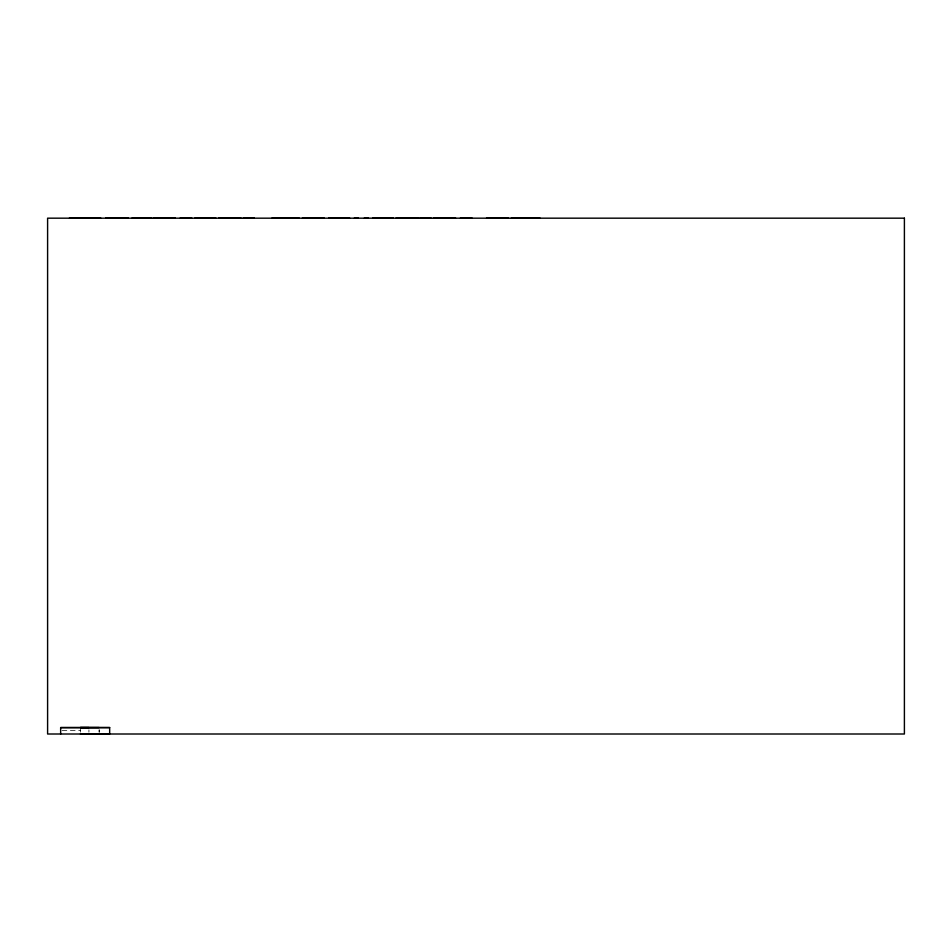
<?xml version="1.0" encoding="UTF-8"?>
<svg xmlns="http://www.w3.org/2000/svg" width="952" height="952" viewBox="0 0 952 952"><rect width="100%" height="100%" fill="white"/><g stroke="black" fill="none" stroke-linecap="round" stroke-linejoin="round"><path stroke-width="0.71" stroke-dasharray="4.76 3.57" d="M62.058 730.41L80.408 730.41M99.258 729.863L99.258 732.171M99.091 729.863L99.091 732.171M88.929 729.863L88.929 732.171M80.408 727.554L80.408 732.171"/><path stroke-width="1.43" d="M80.408 734.004L109.659 734.004L109.659 727.554L80.408 727.554L99.091 727.554M109.659 727.59L60.654 727.59L60.654 734.004M69.46 217.996L100.686 217.996M105.755 217.996L128.222 217.996M132.042 217.996L151.725 217.996M153.498 217.996L175.192 217.996M180.202 217.996L191.757 217.996M194.91 217.996L215.818 217.996M218.853 217.996L240.987 217.996M243.319 217.996L254.362 217.996M272.034 217.996L299.095 217.996M302.438 217.996L324.12 217.996M328.714 217.996L349.622 217.996M354.394 217.996L358.392 217.996M364.378 217.996L368.436 217.996M372.851 217.996L393.176 217.996M396.068 217.996L418.523 217.996M420.01 217.996L431.054 217.996M433.434 217.996L455.568 217.996M460.423 217.996L471.978 217.996M486.543 217.996L508.499 217.996M511.307 217.996L539.915 217.996M60.654 727.59L88.929 727.566M904.4 218.175L47.6 218.175L47.6 734.004L904.4 734.004L904.4 218.175"/></g></svg>
